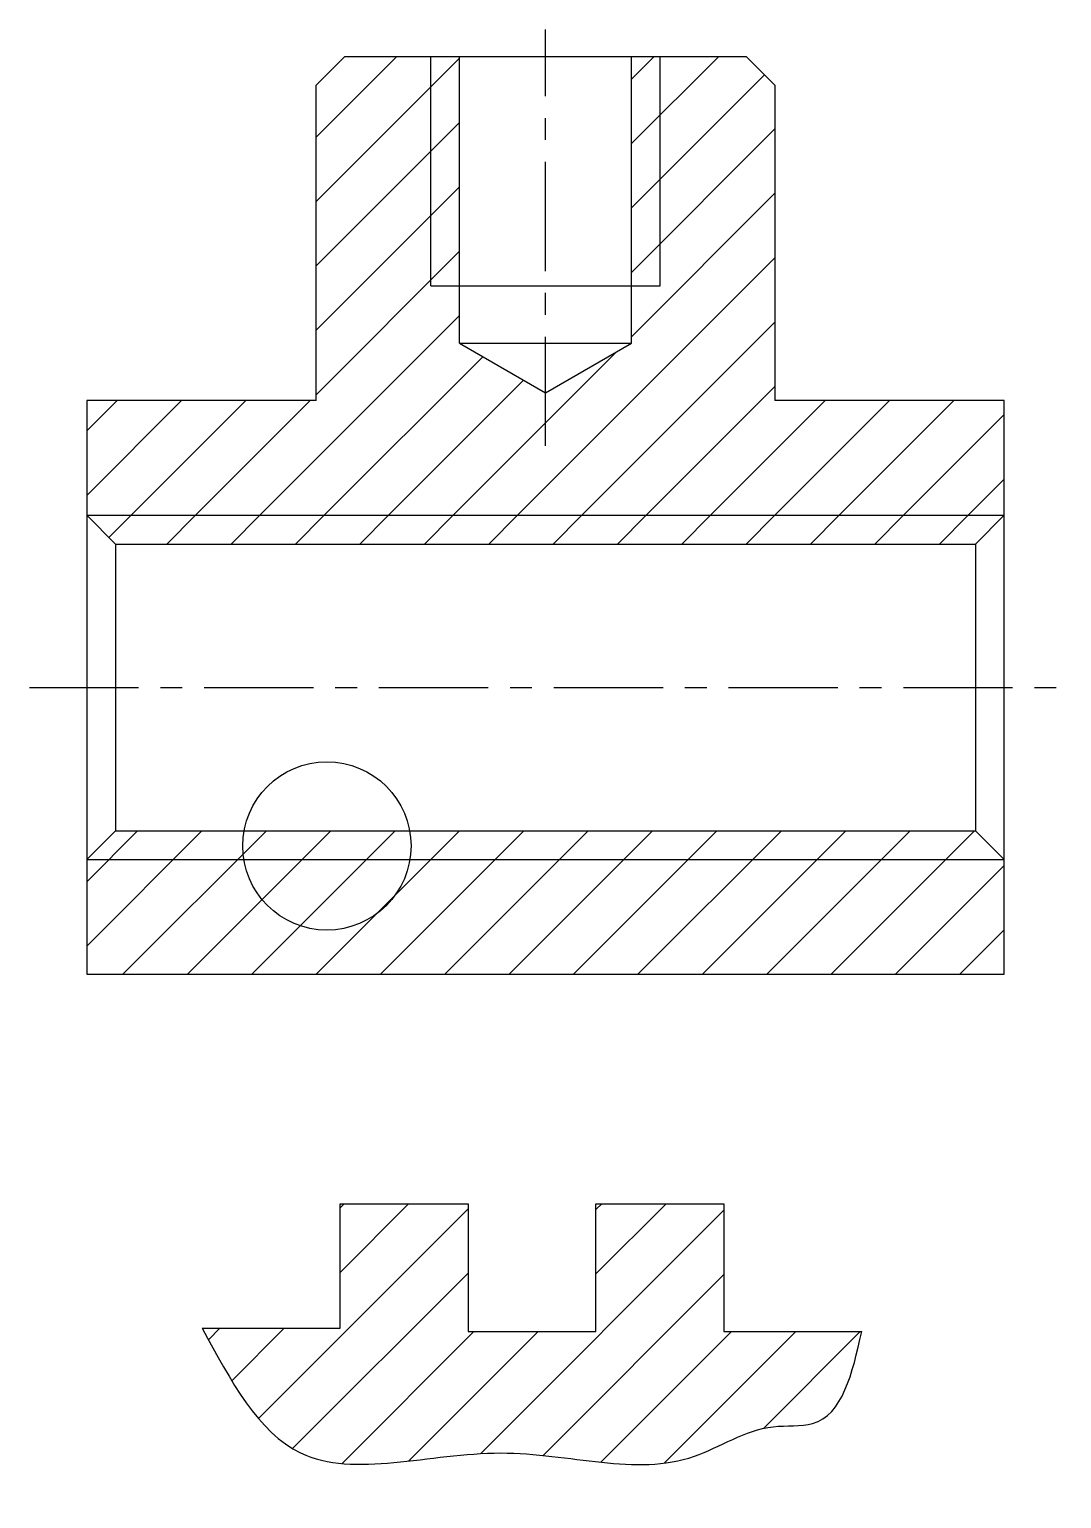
# Model space of a CAD drawing. Header units: millimetres. Extents: x 110 to 290, y 69 to 325.
import ezdxf

# ---------------------------------------------------------------- set-up
doc = ezdxf.new("R2010")
doc.units = ezdxf.units.MM
doc.header["$LTSCALE"] = 0.6
doc.linetypes.add('CENTER', pattern=[50.8, 31.75, -6.35, 6.35, -6.35])
doc.layers.add('点画线', color=1, linetype='CENTER')
doc.layers.add('细实线', color=5, linetype='Continuous')

msp = doc.modelspace()

# ---------------------------------------------------------------- hatches: boundary and pattern name
at = {"layer": '细实线'}
h = msp.add_hatch(dxfattribs=at)
h.set_pattern_fill('ANSI31', color=256, scale=2.5, style=0)
h.paths.add_polyline_path([(240, 315), (235, 320), (220, 320), (220, 280), (215, 280), (215, 270), (200, 261.34), (185, 270), (185, 280), (180, 280), (180, 320), (165, 320), (160, 315), (160, 260), (120, 260), (120, 240), (280, 240), (280, 260), (240, 260)])
h.paths.add_polyline_path([(220, 320), (215, 320), (215, 280), (220, 280)])
h.paths.add_polyline_path([(185, 320), (180, 320), (180, 280), (185, 280)], flags=17)
h.paths.add_polyline_path([(280, 180), (176.36, 180, -0.849603), (147.41, 180), (120, 180), (120, 160), (280, 160)])
h.paths.add_polyline_path([(275, 185), (176.31, 185, -0.045116), (176.55, 182.37, -0.040589), (176.36, 180), (280, 180)])
h.paths.add_polyline_path([(176.31, 185), (147.46, 185, 0.045116), (147.22, 182.37, 0.040589), (147.41, 180), (176.36, 180, 0.040589), (176.55, 182.37, 0.045116)])
h.paths.add_polyline_path([(176.36, 180), (147.41, 180, 0.849603)], flags=17)
h.paths.add_polyline_path([(147.46, 185), (125, 185), (120, 180), (147.41, 180, -0.040589), (147.22, 182.37, -0.045116)])
edge = h.paths.add_edge_path()
edge.add_line((186.49, 120.01), (164.17, 120.01))
edge.add_line((164.17, 120.01), (164.17, 98.29))
edge.add_line((164.17, 98.29), (140.14, 98.29))
edge.add_spline(control_points=[(140.14, 98.29), (145.04, 89.18), (156.13, 68.6), (192.48, 80.85), (220.64, 70.61), (236.7, 81.97), (251.21, 80.44), (253.5, 90.45), (255.15, 97.71)], knot_values=[0, 0, 0, 0, 27.690612, 62.596987, 96.363733, 111.02979, 117.92038, 136.085635, 136.085635, 136.085635, 136.085635], degree=3, periodic=0)
edge.add_line((255.15, 97.71), (231.12, 97.71))
edge.add_line((231.12, 97.71), (231.12, 120.01))
edge.add_line((231.12, 120.01), (208.8, 120.01))
edge.add_line((208.8, 120.01), (208.8, 97.71))
edge.add_line((208.8, 97.71), (186.49, 97.71))
edge.add_line((186.49, 97.71), (186.49, 120.01))
h = msp.add_hatch(dxfattribs=at)
h.set_pattern_fill('ANSI31', color=256, scale=2.5, style=0)
h.paths.add_polyline_path([(280, 240), (120, 240), (125, 235), (275, 235)])

# ---------------------------------------------------------------- linework, layer by layer
for p, q in [((160, 315), (165, 320)), ((165, 320), (235, 320)), ((185, 270), (185, 320)), ((215, 270), (215, 320)), ((235, 320), (240, 315)), ((160, 260), (160, 315)), ((240, 315), (240, 260)), ((180, 280), (220, 280)), ((185, 270), (215, 270)), ((185, 270), (200, 261.34)), ((200, 261.34), (215, 270)), ((120, 260), (120, 160)), ((160, 260), (120, 260)), ((280, 260), (240, 260)), ((280, 160), (280, 260)), ((125, 235), (120, 240)), ((275, 235), (280, 240)), ((125, 235), (275, 235)), ((125, 235), (125, 185)), ((275, 235), (275, 185)), ((125, 185), (120, 180)), ((125, 185), (275, 185)), ((125, 185), (275, 185)), ((275, 185), (280, 180)), ((120, 160), (280, 160)), ((164.17, 98.29), (164.17, 120.01)), ((164.17, 120.01), (186.49, 120.01)), ((186.49, 120.01), (186.49, 97.71)), ((186.49, 120.01), (186.49, 97.71)), ((208.8, 98.29), (208.8, 120.01)), ((208.8, 97.71), (208.8, 120.01)), ((208.8, 120.01), (231.12, 120.01)), ((231.12, 120.01), (231.12, 97.71)), ((231.12, 120.01), (231.12, 97.71)), ((140.14, 98.29), (164.17, 98.29)), ((186.49, 97.71), (208.8, 97.71)), ((231.12, 97.71), (255.15, 97.71))]:
    msp.add_line(p, q)
msp.add_open_spline([(140.14, 98.29), (145.04, 89.18), (156.13, 68.6), (192.48, 80.85), (220.64, 70.61), (236.7, 81.97), (251.21, 80.44), (253.5, 90.45), (255.15, 97.71)], degree=3, knots=[0, 0, 0, 0, 27.690612, 62.596987, 96.363733, 111.02979, 117.92038, 136.085635, 136.085635, 136.085635, 136.085635])
at = {"layer": '点画线'}
for p, q in [((200, 252.09), (200, 324.7)), ((110, 210), (290, 210))]:
    msp.add_line(p, q, dxfattribs=at)
at = {"layer": '细实线'}
for p, q in [((180, 280), (180, 320)), ((220, 280), (220, 320)), ((120, 240), (280, 240)), ((120, 180), (280, 180))]:
    msp.add_line(p, q, dxfattribs=at)
msp.add_circle((161.88, 182.37), 14.67, dxfattribs=at)

doc.saveas('drawing.dxf')
